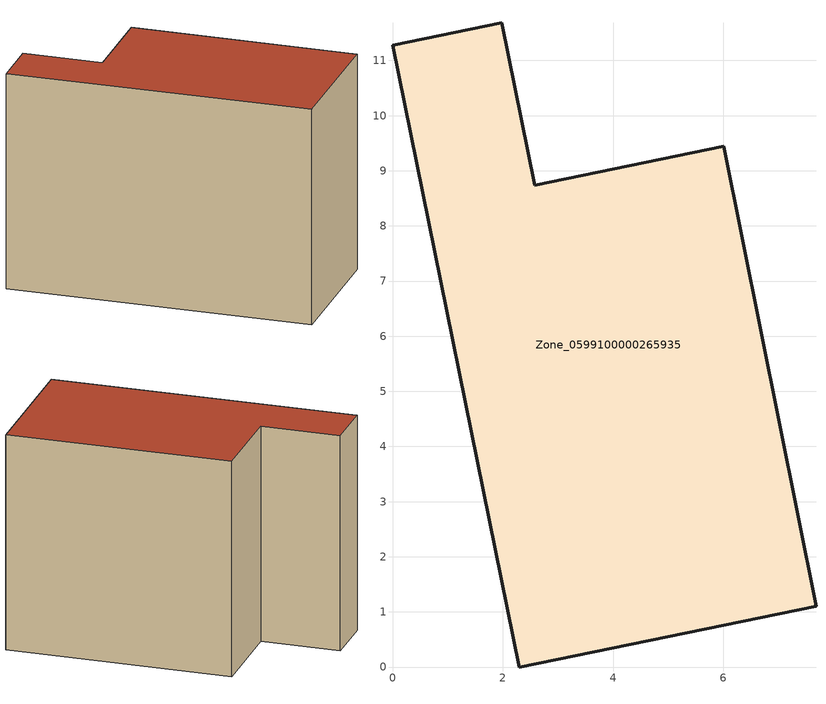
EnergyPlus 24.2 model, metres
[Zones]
Zone_0599100000265935
 floor ground (C_G): 2.3,0 0,11.28 1.98,11.68 2.58,8.74 6.01,9.44 7.68,1.1 z0
 wall outside (C_F): 6.01,9.44 2.58,8.74 1.98,11.68 0,11.28 2.3,0 7.68,1.1 6.01,9.44 z0:8.35
 roof outside (C_R): 2.3,0 7.68,1.1 6.01,9.44 2.58,8.74 1.98,11.68 0,11.28 z8.35
[BUILDING]
Pand.0599100000265935: North Axis=0; Terrain=City; Loads Convergence Tolerance Value=0.04; Temperature Convergence Tolerance Value=0.4; Solar Distribution=FullExterior; Maximum Number of Warmup Days=25; Minimum Number of Warmup Days=1
[Site:Location]
Rotterdam.The.Hague.AP_ZH_NLD Design_Conditions: Latitude=51.96; Longitude=4.45; Time Zone=1; Elevation=-4.5
[SITE:GROUNDTEMPERATURE:BUILDINGSURFACE]
18, 18, 18, 18, 18, 18, 18, 18, 18, 18, 18, 18
[MATERIAL] Thermal Absorptance=0.9; Solar Absorptance=0.7; Visible Absorptance=0.7
Name | Roughness | Thickness | Conductivity | Density | Specific Heat
G.TI.1975-1991 | MediumSmooth | 0.15 | 0.288461 | 540 | 1210
F.TI.1975-1991 | Rough | 0.3 | 0.230769 | 1920 | 840
R.TI.1975-1991 | MediumRough | 0.2 | 0.153846 | 1500 | 1000
[CONSTRUCTION]
C_G: G.TI.1975-1991
C_F: F.TI.1975-1991
C_R: R.TI.1975-1991
[ZONE]
Zone_0599100000265935: Type=1; Multiplier=1; Ceiling Height=Autocalculate; Volume=Autocalculate; Floor Area=autocalculate; Part of Total Floor Area=Yes
[ZONEINFILTRATION:DESIGNFLOWRATE]
Infil_Zone_0599100000265935: Zone or ZoneList or Space or SpaceList=Zone_0599100000265935; Schedule=AlwaysOn; Design Flow Rate Calculation Method=Flow/Area; Flow Rate per Floor Area=0.003; Constant Term Coefficient=1; Temperature Term Coefficient=0; Velocity Term Coefficient=0; Velocity Squared Term Coefficient=0
[HVACTEMPLATE:ZONE:IDEALLOADSAIRSYSTEM]
Zone_0599100000265935: Maximum Heating Supply Air Temperature=50; Minimum Cooling Supply Air Temperature=13; Maximum Heating Supply Air Humidity Ratio=0.0156; Minimum Cooling Supply Air Humidity Ratio=0.0077; Heating Limit=NoLimit; Cooling Limit=NoLimit; Dehumidification Control Type=ConstantSensibleHeatRatio; Cooling Sensible Heat Ratio=0.7; Dehumidification Setpoint=60; Humidification Control Type=None; Humidification Setpoint=30; Outdoor Air Method=None; Outdoor Air Flow Rate per Person=0.00944; Outdoor Air Flow Rate per Zone Floor Area=0; Outdoor Air Flow Rate per Zone=0; Demand Controlled Ventilation Type=None; Outdoor Air Economizer Type=NoEconomizer; Heat Recovery Type=None; Sensible Heat Recovery Effectiveness=0.7; Latent Heat Recovery Effectiveness=0.65
[ZONECONTROL:THERMOSTAT]
ThermostatControl_Zone_0599100000265935: Zone or ZoneList=Zone_0599100000265935; Control Type Schedule=DualSetpointControlType; Control 1=Thermostat_Zone_0599100000265935; Temperature Difference Between Cutout And Setpoint=0
[THERMOSTATSETPOINT:DUALSETPOINT]
Thermostat_Zone_0599100000265935: Heating Setpoint Temperature Schedule=HeatingSetpoint_Zone_0599100000265935; Cooling Setpoint Temperature Schedule=CoolingSetpoint_Zone_0599100000265935
[SCHEDULE:COMPACT]
HeatingSetpoint_Zone_0599100000265935: Through: 12/31, For: AllDays, Until: 24:00, 21
CoolingSetpoint_Zone_0599100000265935: Through: 12/31, For: AllDays, Until: 24:00, 24
DualSetpointControlType: Through: 12/31, For: AllDays, Until: 24:00, 4
AlwaysOn: Through: 12/31, For: AllDays, Until: 24:00, 1
